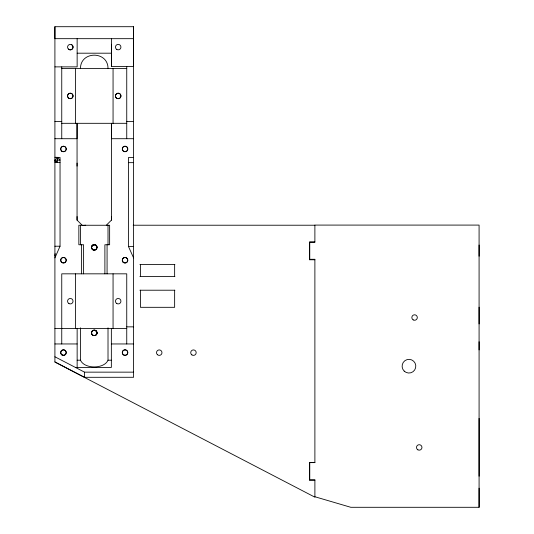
<?xml version="1.0" encoding="UTF-8"?>
<svg xmlns="http://www.w3.org/2000/svg" width="534" height="534" viewBox="0 0 534 534"><rect width="100%" height="100%" fill="white"/><g stroke="black" fill="none" stroke-linecap="round" stroke-linejoin="round"><path stroke-width="0.8" d="M82.189 225.255L77.056 220.128L77.056 123.374M106.306 225.255L111.439 220.128L111.439 123.374M54.909 26.707L54.909 38.675L111.426 38.682L111.439 66.483L133.587 66.483L133.573 26.7L54.909 26.707L54.909 362.052L314.893 497.174L314.893 479.639L309.76 479.639L309.76 462.537L314.893 462.537M479.085 256.213L479.085 245.019M314.893 496.747L350.805 507.3L479.085 507.3L479.085 488.176M479.085 418.362L479.085 476.215M479.085 349.944L479.091 341.74M80.48 68.586C80.294 50.71 108.195 50.71 108.015 68.586M108.015 327.816L108.015 360.203C104.123 369.168 84.365 369.168 80.48 360.203L80.48 327.816M54.909 257.902L60.042 246.221L60.042 157.43L54.909 157.283M96.18 334.911L96.614 334.344A2.743 2.737 0 0 0 96.888 332.268L95.613 330.606M57.472 157.356L57.472 162.409L54.909 160.153L60.042 160.153L57.472 157.356L54.909 160.153L54.909 161.268L56.19 161.281L54.909 162.409L60.042 162.409M123.1 258.349L123.668 257.915A2.737 2.737 0 0 1 127.773 260.285A2.737 2.737 0 0 1 123.668 262.655A2.737 2.737 0 0 1 123.668 257.915M92.876 330.606L91.601 332.268A2.743 2.737 0 0 0 91.861 334.344L92.309 334.911M93.103 245.059C94.485 244.212 97.248 245.567 96.888 247.663M95.966 249.471L94.037 250.099L92.742 249.638M111.426 38.682L133.573 38.675M77.143 53.193L111.439 53.193L111.439 66.483M54.909 66.877L77.143 66.877L77.143 38.675M61.75 68.586L126.745 68.586M54.909 121.605L61.75 121.605M126.745 121.605L133.587 121.605M61.75 123.314L126.745 123.314M54.909 138.713L77.056 138.713L77.056 123.314M133.587 138.713L111.439 138.713L111.439 123.314M133.587 157.523L128.454 157.523L128.454 246.468L133.587 257.902M128.454 162.656L133.587 162.656M133.2 225.221L314.886 225.221M314.886 241.982L309.413 241.982L309.413 259.771L314.886 259.771M54.909 246.221L60.042 246.221M128.454 246.468L133.587 246.468M139.901 264.564L174.898 264.564M139.901 276.532L174.898 276.532M139.901 290.216L174.898 290.216M126.745 326.855L133.587 326.855M54.909 328.564L126.745 328.564M54.909 343.956L77.143 343.956M111.352 343.956L133.587 343.956M77.143 360.203L80.48 360.203M108.015 360.203L111.352 360.203M75.434 367.432L111.352 367.432L111.352 328.564M54.909 356.785L84.526 372.151L133.587 372.151M54.909 361.918L84.526 377.311L133.587 377.284L133.573 26.7M314.893 480.413L309.42 480.413L309.42 462.624L314.893 462.624L314.886 259.29L309.753 259.29L309.753 242.189L314.886 242.189L314.886 225.088L479.085 225.088L479.085 507.3M71.669 44.743L72.237 45.176A2.763 2.743 0 0 1 71.669 49.482L71.009 49.755A2.717 2.697 0 0 1 68.933 49.482L68.365 49.048A2.737 2.737 0 0 1 69.594 44.469A2.737 2.737 0 0 1 72.944 47.82A2.737 2.737 0 0 1 68.365 49.041M91.641 247.936L91.748 246.568L92.502 245.466A2.67 0.487 -35.2 0 1 93.056 245.093A2.683 2.657 0 0 1 96.894 247.436A2.683 2.657 0 0 1 93.103 249.879A2.683 2.657 0 0 1 92.475 245.44M479.085 307.17L479.091 323.944M111.432 44.262L111.439 53.193M174.638 264.564L174.638 276.532M174.638 290.216L174.638 307.317L140.429 307.317L140.429 290.216M140.429 264.564L140.429 276.532M126.745 66.483L126.745 138.713M126.745 343.956L126.745 273.829L61.75 273.829L61.75 343.956M113.061 68.586L113.061 123.314M113.061 273.829L113.061 328.564M111.439 216.53L111.439 220.128M108.015 225.255L108.015 244.752M107.074 244.752L107.074 273.829M104.891 273.829L104.891 244.752L109.637 244.752L109.637 225.255L78.852 225.255L78.852 244.752L83.604 244.752L83.604 273.829M84.526 372.151L84.526 377.311M81.422 244.752L81.422 273.829M80.48 225.255L80.48 244.752M77.056 163.084L77.056 166.107M77.056 216.53L77.056 220.128M77.143 328.564L77.143 367.432M75.434 68.586L75.434 123.314M75.434 273.829L75.434 328.564M61.75 66.877L61.75 138.713M54.909 256.006A33.635 33.635 0 0 1 55.182 253.657M82.563 225.622A33.635 33.635 0 0 1 85.694 225.221M91.875 334.344A2.737 2.737 0 0 1 94.244 330.239A2.737 2.737 0 0 1 96.614 334.344M95.613 335.345L94.952 335.619A2.737 2.737 0 0 0 95.613 335.345M93.537 335.619L92.876 335.345A2.737 2.737 0 0 0 93.537 335.619M116.826 98.323A2.737 2.737 0 0 0 120.931 95.953A2.737 2.737 0 0 0 116.826 93.583A2.737 2.737 0 0 0 116.826 98.323M116.826 303.566A2.737 2.737 0 0 0 120.931 301.196A2.737 2.737 0 0 0 116.826 298.826A2.737 2.737 0 0 0 116.826 303.566M68.933 98.323A2.737 2.737 0 0 0 73.038 95.953A2.737 2.737 0 0 0 68.933 93.583A2.737 2.737 0 0 0 68.933 98.323M68.933 303.566A2.737 2.737 0 0 0 73.038 301.196A2.737 2.737 0 0 0 68.933 298.826A2.737 2.737 0 0 0 68.933 303.566M96.2 249.251A2.743 2.723 -90 0 0 94.959 244.665A2.743 2.723 -90 0 0 91.641 248.043A2.743 2.723 -90 0 0 96.2 249.251M123.668 354.876A2.737 2.737 0 0 0 127.773 352.507A2.737 2.737 0 0 0 123.668 350.137A2.737 2.737 0 0 0 123.668 354.876M61.797 354.683A2.737 2.737 0 0 0 66.176 352.861A2.737 2.737 0 0 0 62.411 349.984A2.737 2.737 0 0 0 61.797 354.683M123.147 262.134A2.737 2.737 0 0 0 127.693 260.786A2.737 2.737 0 0 0 124.255 257.522A2.737 2.737 0 0 0 123.147 262.134M92.876 335.212A2.737 2.737 0 0 0 96.981 332.842A2.737 2.737 0 0 0 92.876 330.473A2.737 2.737 0 0 0 92.876 335.212M96.2 334.771A2.743 2.723 -90 0 0 94.959 330.186A2.743 2.723 -90 0 0 91.641 333.563A2.743 2.723 -90 0 0 96.2 334.771M92.876 249.692A2.737 2.737 0 0 0 96.981 247.322A2.737 2.737 0 0 0 92.876 244.952A2.737 2.737 0 0 0 92.876 249.692M61.523 262.081A2.737 2.737 0 0 0 66.103 260.859A2.737 2.737 0 0 0 62.752 257.501A2.737 2.737 0 0 0 61.523 262.081M123.508 151.242A2.737 2.737 0 0 0 127.766 149.16A2.737 2.737 0 0 0 123.828 146.516A2.737 2.737 0 0 0 123.508 151.242A2.737 2.737 0 0 0 127.766 149.16A2.737 2.737 0 0 0 123.828 146.516A2.737 2.737 0 0 0 123.508 151.242M61.77 151.129A2.737 2.737 0 0 0 66.169 149.36A2.737 2.737 0 0 0 62.438 146.436A2.737 2.737 0 0 0 61.77 151.122A2.737 2.737 0 0 0 66.169 149.36A2.737 2.737 0 0 0 62.438 146.436A2.737 2.737 0 0 0 61.77 151.129M116.258 97.882A2.737 2.737 0 0 0 120.838 96.661A2.737 2.737 0 0 0 117.487 93.31A2.737 2.737 0 0 0 116.258 97.882M68.365 97.882A2.737 2.737 0 0 0 72.944 96.661A2.737 2.737 0 0 0 69.594 93.31A2.737 2.737 0 0 0 68.365 97.882M116.826 49.482A2.737 2.737 0 0 0 120.931 47.112A2.737 2.737 0 0 0 116.826 44.743A2.737 2.737 0 0 0 116.826 49.482M62.071 355.003A2.737 2.737 0 0 0 66.196 352.667A2.737 2.737 0 0 0 62.111 350.264A2.737 2.737 0 0 0 62.071 355.003M123.187 354.669A2.737 2.737 0 0 0 127.706 353.241A2.737 2.737 0 0 0 124.208 350.037A2.737 2.737 0 0 0 123.187 354.669M62.091 262.655A2.737 2.737 0 0 0 66.196 260.285A2.737 2.737 0 0 0 62.091 257.915A2.737 2.737 0 0 0 62.091 262.655M157.45 354.716A2.737 2.737 0 0 0 161.929 353.168A2.737 2.737 0 0 0 158.344 350.064A2.737 2.737 0 0 0 157.45 354.716M191.92 354.916A2.737 2.737 0 0 0 196.178 352.834A2.737 2.737 0 0 0 192.247 350.191A2.737 2.737 0 0 0 191.92 354.916M404.211 371.123A6.842 6.842 0 0 0 415.599 367.839A6.842 6.842 0 0 0 407.062 359.616A6.842 6.842 0 0 0 404.211 371.123M413.209 319.899A2.737 2.737 0 0 0 417.314 317.53A2.737 2.737 0 0 0 413.209 315.16A2.737 2.737 0 0 0 413.209 319.899M417.855 449.808A2.737 2.737 0 0 0 421.96 447.439A2.737 2.737 0 0 0 417.855 445.069A2.737 2.737 0 0 0 417.855 449.808"/></g></svg>
